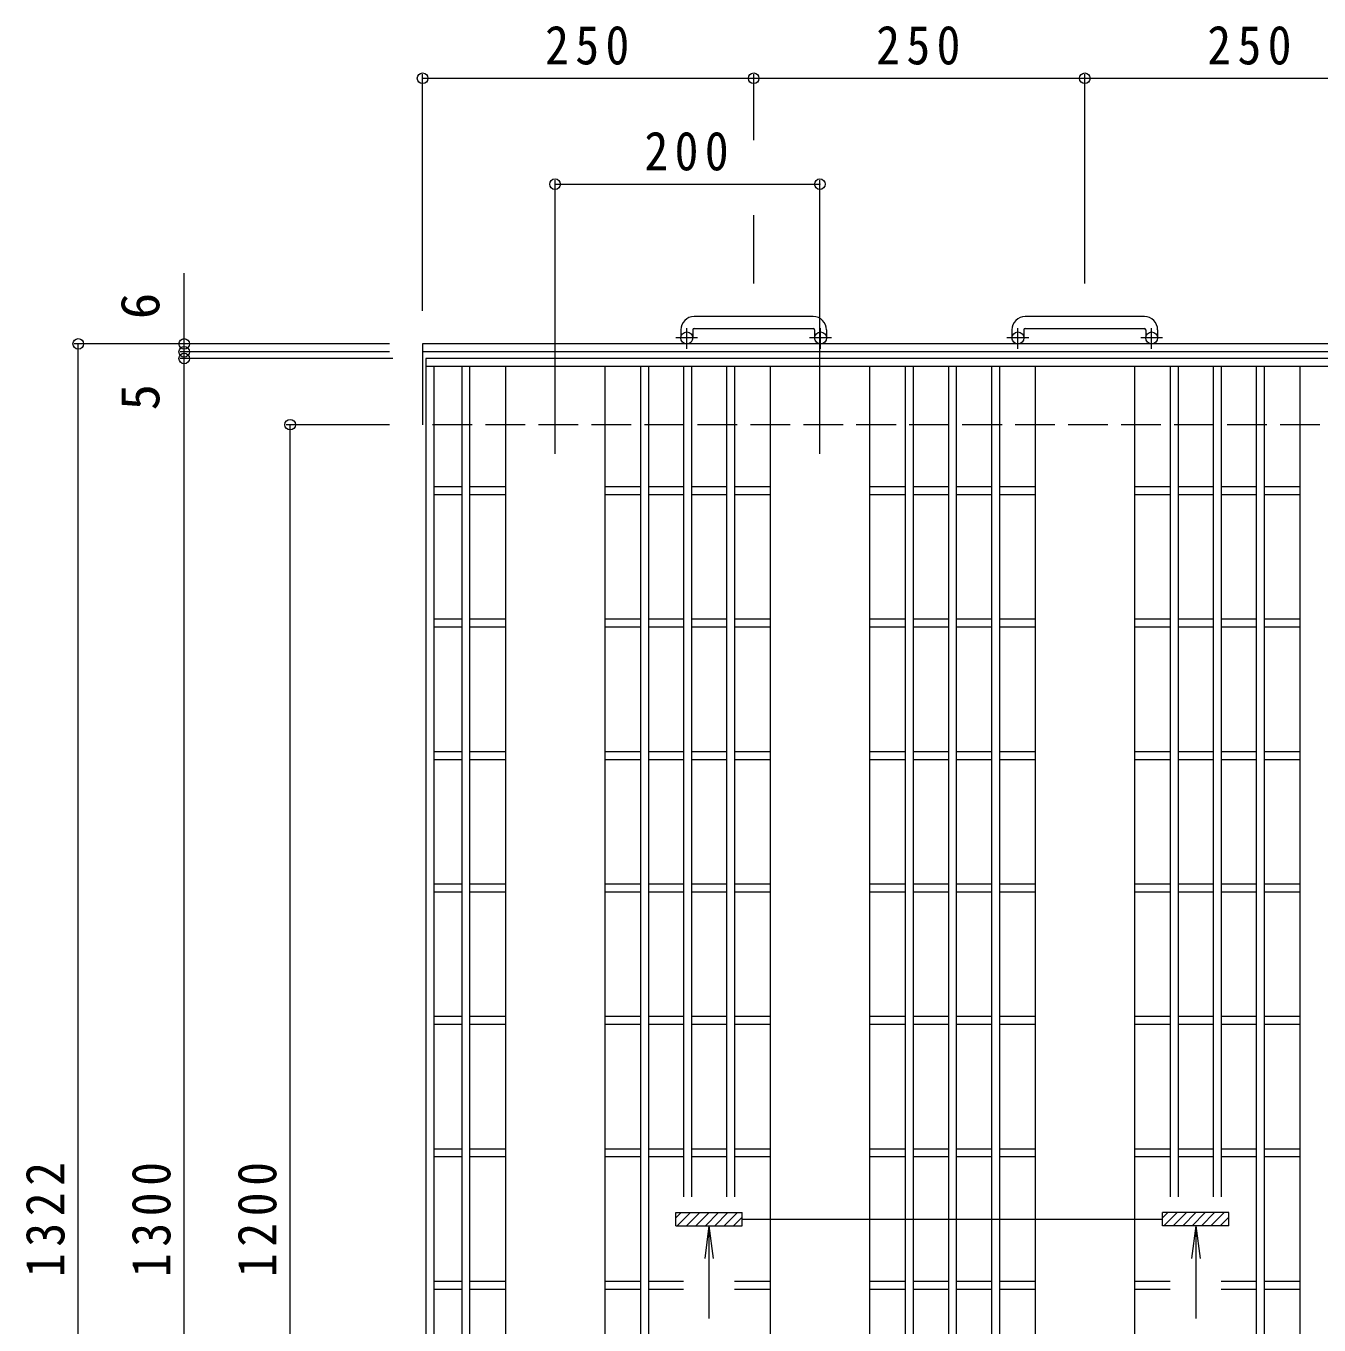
# Model space of a CAD drawing. Units: millimetres at full size, sheet at 1:10. Extents: x -1867 to 2123, y -1937 to 1840.
# Drawn here: x -1867 to -891, y 551 to 1532 of the extents above; entities that cross this region are included whole.
import ezdxf
from ezdxf.enums import TextEntityAlignment as Align

# ---------------------------------------------------------------- set-up
doc = ezdxf.new("R2010")
doc.units = ezdxf.units.MM
doc.header["$LTSCALE"] = 10
doc.header["$PDMODE"] = 32
doc.header["$PDSIZE"] = 8
doc.linetypes.add('CHAIN1', pattern=[8, 5, -1, 1, -1])
doc.linetypes.add('DASHED3', pattern=[4, 3, -1])
for name, color, linetype, lineweight in [('C-1', 2, 'Continuous', 9), ('C-2', 3, 'Continuous', 9), ('C-4', 7, 'Continuous', 9)]:
    doc.layers.add(name, color=color, linetype=linetype, lineweight=lineweight)
doc.styles.add('ＭＳ ゴシック', font='')
doc.styles.get('ＭＳ ゴシック').set_extended_font_data('MS Gothic')

msp = doc.modelspace()

# ---------------------------------------------------------------- linework, layer by layer
at = {"layer": 'C-1'}
for p, q in [((-1272.76, 1312.14), (-1362.76, 1312.14)), ((-1022.76, 1312.14), (-1112.76, 1312.14)), ((-1372.76, 1302.14), (-1372.76, 1296.04)), ((-1363.76, 1302.14), (-1363.76, 1296.04)), ((-1362.76, 1303.14), (-1272.76, 1303.14)), ((-1271.76, 1302.14), (-1271.76, 1296.04)), ((-1262.76, 1302.14), (-1262.76, 1296.04)), ((-1122.76, 1302.14), (-1122.76, 1296.04)), ((-1113.76, 1302.14), (-1113.76, 1296.04)), ((-1112.76, 1303.14), (-1022.76, 1303.14)), ((-1021.76, 1302.14), (-1021.76, 1296.04)), ((-1012.76, 1302.14), (-1012.76, 1296.04)), ((-1567.76, 1291.54), (-1567.76, 1230.54)), ((-167.76, 1291.54), (-1567.76, 1291.54)), ((-169.47, 1285.54), (-1567.76, 1285.54))]:
    msp.add_line(p, q, dxfattribs=at)
at = {"layer": 'C-1', "linetype": 'CHAIN1'}
for p, q in [((-1360.1, 1296.04), (-1376.51, 1296.04)), ((-1368.26, 1287.93), (-1368.26, 1303.53)), ((-1259.1, 1296.04), (-1275.51, 1296.04)), ((-1267.26, 1287.93), (-1267.26, 1303.53)), ((-1110.1, 1296.04), (-1126.51, 1296.04)), ((-1118.26, 1287.93), (-1118.26, 1303.53)), ((-1009.1, 1296.04), (-1025.51, 1296.04)), ((-1017.26, 1287.93), (-1017.26, 1303.53))]:
    msp.add_line(p, q, dxfattribs=at)
at = {"layer": 'C-1', "linetype": 'DASHED3'}
msp.add_line((-570.26, 1230.54), (-1567.76, 1230.54), dxfattribs=at)
at = {"layer": 'C-1'}
for centre in [(-1368.26, 1296.04), (-1267.26, 1296.04), (-1118.26, 1296.04), (-1017.26, 1296.04)]:
    msp.add_circle(centre, 4.5, dxfattribs=at)
for centre, radius, start, end in [((-1362.76, 1302.14), 10, 90, 180), ((-1272.76, 1302.14), 10, 0, 90), ((-1112.76, 1302.14), 10, 90, 180), ((-1022.76, 1302.14), 10, 0, 90), ((-1362.76, 1302.14), 1, 90, 180), ((-1272.76, 1302.14), 1, 0, 90), ((-1112.76, 1302.14), 1, 90, 180), ((-1022.76, 1302.14), 1, 0, 90)]:
    msp.add_arc(centre, radius, start, end, dxfattribs=at)
at = {"layer": 'C-2'}
for p, q in [((-1565.26, 1280.54), (-1565.26, -19.46)), ((-570.26, 1280.54), (-1565.26, 1280.54)), ((-570.26, 1274.54), (-1565.26, 1274.54)), ((-1559.26, 1274.54), (-1559.26, -13.46)), ((-1538.26, 1274.54), (-1538.26, -13.46)), ((-1532.26, 1274.54), (-1532.26, -13.46)), ((-1505.26, 1274.54), (-1505.26, -13.46)), ((-1430.26, 1274.54), (-1430.26, -13.46)), ((-1403.26, 1274.54), (-1403.26, -13.46)), ((-1397.26, 1274.54), (-1397.26, -13.46)), ((-1370.76, 1274.54), (-1370.76, 647.54)), ((-1364.76, 1274.54), (-1364.76, 647.54)), ((-1338.26, 1274.54), (-1338.26, 647.54)), ((-1332.26, 1274.54), (-1332.26, 647.54)), ((-1305.26, 1274.54), (-1305.26, -13.46)), ((-1230.26, 1274.54), (-1230.26, -13.46)), ((-1203.26, 1274.54), (-1203.26, -13.46)), ((-1197.26, 1274.54), (-1197.26, -13.46)), ((-1170.76, 1274.54), (-1170.76, -13.46)), ((-1164.76, 1274.54), (-1164.76, -13.46)), ((-1138.26, 1274.54), (-1138.26, -13.46)), ((-1132.26, 1274.54), (-1132.26, -13.46)), ((-1105.26, 1274.54), (-1105.26, -13.46)), ((-1030.26, 1274.54), (-1030.26, -13.46)), ((-1003.26, 1274.54), (-1003.26, 647.54)), ((-997.26, 1274.54), (-997.26, 647.54)), ((-970.76, 1274.54), (-970.76, 647.54)), ((-964.76, 1274.54), (-964.76, 647.54)), ((-938.26, 1274.54), (-938.26, -13.46)), ((-932.26, 1274.54), (-932.26, -13.46)), ((-905.26, 1274.54), (-905.26, -13.46)), ((-1538.26, 1183.54), (-1559.26, 1183.54)), ((-1538.26, 1177.54), (-1559.26, 1177.54)), ((-1505.26, 1183.54), (-1532.26, 1183.54)), ((-1505.26, 1177.54), (-1532.26, 1177.54)), ((-1403.26, 1183.54), (-1430.26, 1183.54)), ((-1403.26, 1177.54), (-1430.26, 1177.54)), ((-1370.76, 1183.54), (-1397.26, 1183.54)), ((-1370.76, 1177.54), (-1397.26, 1177.54)), ((-1338.26, 1183.54), (-1364.76, 1183.54)), ((-1338.26, 1177.54), (-1364.76, 1177.54)), ((-1305.26, 1183.54), (-1332.26, 1183.54)), ((-1305.26, 1177.54), (-1332.26, 1177.54)), ((-1203.26, 1183.54), (-1230.26, 1183.54)), ((-1203.26, 1177.54), (-1230.26, 1177.54)), ((-1170.76, 1183.54), (-1197.26, 1183.54)), ((-1170.76, 1177.54), (-1197.26, 1177.54)), ((-1138.26, 1183.54), (-1164.76, 1183.54)), ((-1138.26, 1177.54), (-1164.76, 1177.54)), ((-1105.26, 1183.54), (-1132.26, 1183.54)), ((-1105.26, 1177.54), (-1132.26, 1177.54)), ((-1003.26, 1183.54), (-1030.26, 1183.54)), ((-1003.26, 1177.54), (-1030.26, 1177.54)), ((-970.76, 1183.54), (-997.26, 1183.54)), ((-970.76, 1177.54), (-997.26, 1177.54)), ((-938.26, 1183.54), (-964.76, 1183.54)), ((-938.26, 1177.54), (-964.76, 1177.54)), ((-905.26, 1183.54), (-932.26, 1183.54)), ((-905.26, 1177.54), (-932.26, 1177.54)), ((-1538.26, 1083.54), (-1559.26, 1083.54)), ((-1505.26, 1083.54), (-1532.26, 1083.54)), ((-1403.26, 1083.54), (-1430.26, 1083.54)), ((-1370.76, 1083.54), (-1397.26, 1083.54)), ((-1338.26, 1083.54), (-1364.76, 1083.54)), ((-1305.26, 1083.54), (-1332.26, 1083.54)), ((-1203.26, 1083.54), (-1230.26, 1083.54)), ((-1170.76, 1083.54), (-1197.26, 1083.54)), ((-1138.26, 1083.54), (-1164.76, 1083.54)), ((-1105.26, 1083.54), (-1132.26, 1083.54)), ((-1003.26, 1083.54), (-1030.26, 1083.54)), ((-970.76, 1083.54), (-997.26, 1083.54)), ((-938.26, 1083.54), (-964.76, 1083.54)), ((-905.26, 1083.54), (-932.26, 1083.54)), ((-1538.26, 1077.54), (-1559.26, 1077.54)), ((-1505.26, 1077.54), (-1532.26, 1077.54)), ((-1403.26, 1077.54), (-1430.26, 1077.54)), ((-1370.76, 1077.54), (-1397.26, 1077.54)), ((-1338.26, 1077.54), (-1364.76, 1077.54)), ((-1305.26, 1077.54), (-1332.26, 1077.54)), ((-1203.26, 1077.54), (-1230.26, 1077.54)), ((-1170.76, 1077.54), (-1197.26, 1077.54)), ((-1138.26, 1077.54), (-1164.76, 1077.54)), ((-1105.26, 1077.54), (-1132.26, 1077.54)), ((-1003.26, 1077.54), (-1030.26, 1077.54)), ((-970.76, 1077.54), (-997.26, 1077.54)), ((-938.26, 1077.54), (-964.76, 1077.54)), ((-905.26, 1077.54), (-932.26, 1077.54)), ((-1538.26, 983.54), (-1559.26, 983.54)), ((-1505.26, 983.54), (-1532.26, 983.54)), ((-1403.26, 983.54), (-1430.26, 983.54)), ((-1370.76, 983.54), (-1397.26, 983.54)), ((-1338.26, 983.54), (-1364.76, 983.54)), ((-1305.26, 983.54), (-1332.26, 983.54)), ((-1203.26, 983.54), (-1230.26, 983.54)), ((-1170.76, 983.54), (-1197.26, 983.54)), ((-1138.26, 983.54), (-1164.76, 983.54)), ((-1105.26, 983.54), (-1132.26, 983.54)), ((-1003.26, 983.54), (-1030.26, 983.54)), ((-970.76, 983.54), (-997.26, 983.54)), ((-938.26, 983.54), (-964.76, 983.54)), ((-905.26, 983.54), (-932.26, 983.54)), ((-1538.26, 977.54), (-1559.26, 977.54)), ((-1505.26, 977.54), (-1532.26, 977.54)), ((-1403.26, 977.54), (-1430.26, 977.54)), ((-1370.76, 977.54), (-1397.26, 977.54)), ((-1338.26, 977.54), (-1364.76, 977.54)), ((-1305.26, 977.54), (-1332.26, 977.54)), ((-1203.26, 977.54), (-1230.26, 977.54)), ((-1170.76, 977.54), (-1197.26, 977.54)), ((-1138.26, 977.54), (-1164.76, 977.54)), ((-1105.26, 977.54), (-1132.26, 977.54)), ((-1003.26, 977.54), (-1030.26, 977.54)), ((-970.76, 977.54), (-997.26, 977.54)), ((-938.26, 977.54), (-964.76, 977.54)), ((-905.26, 977.54), (-932.26, 977.54)), ((-1538.26, 883.54), (-1559.26, 883.54)), ((-1505.26, 883.54), (-1532.26, 883.54)), ((-1403.26, 883.54), (-1430.26, 883.54)), ((-1370.76, 883.54), (-1397.26, 883.54)), ((-1338.26, 883.54), (-1364.76, 883.54)), ((-1305.26, 883.54), (-1332.26, 883.54)), ((-1203.26, 883.54), (-1230.26, 883.54)), ((-1170.76, 883.54), (-1197.26, 883.54)), ((-1138.26, 883.54), (-1164.76, 883.54)), ((-1105.26, 883.54), (-1132.26, 883.54)), ((-1003.26, 883.54), (-1030.26, 883.54)), ((-970.76, 883.54), (-997.26, 883.54)), ((-938.26, 883.54), (-964.76, 883.54)), ((-905.26, 883.54), (-932.26, 883.54)), ((-1538.26, 877.54), (-1559.26, 877.54)), ((-1505.26, 877.54), (-1532.26, 877.54)), ((-1403.26, 877.54), (-1430.26, 877.54)), ((-1370.76, 877.54), (-1397.26, 877.54)), ((-1338.26, 877.54), (-1364.76, 877.54)), ((-1305.26, 877.54), (-1332.26, 877.54)), ((-1203.26, 877.54), (-1230.26, 877.54)), ((-1170.76, 877.54), (-1197.26, 877.54)), ((-1138.26, 877.54), (-1164.76, 877.54)), ((-1105.26, 877.54), (-1132.26, 877.54)), ((-1003.26, 877.54), (-1030.26, 877.54)), ((-970.76, 877.54), (-997.26, 877.54)), ((-938.26, 877.54), (-964.76, 877.54)), ((-905.26, 877.54), (-932.26, 877.54)), ((-1538.26, 783.54), (-1559.26, 783.54)), ((-1538.26, 777.54), (-1559.26, 777.54)), ((-1505.26, 783.54), (-1532.26, 783.54)), ((-1505.26, 777.54), (-1532.26, 777.54)), ((-1403.26, 783.54), (-1430.26, 783.54)), ((-1403.26, 777.54), (-1430.26, 777.54)), ((-1370.76, 783.54), (-1397.26, 783.54)), ((-1370.76, 777.54), (-1397.26, 777.54)), ((-1338.26, 783.54), (-1364.76, 783.54)), ((-1338.26, 777.54), (-1364.76, 777.54)), ((-1305.26, 783.54), (-1332.26, 783.54)), ((-1305.26, 777.54), (-1332.26, 777.54)), ((-1203.26, 783.54), (-1230.26, 783.54)), ((-1203.26, 777.54), (-1230.26, 777.54)), ((-1170.76, 783.54), (-1197.26, 783.54)), ((-1170.76, 777.54), (-1197.26, 777.54)), ((-1138.26, 783.54), (-1164.76, 783.54)), ((-1138.26, 777.54), (-1164.76, 777.54)), ((-1105.26, 783.54), (-1132.26, 783.54)), ((-1105.26, 777.54), (-1132.26, 777.54)), ((-1003.26, 783.54), (-1030.26, 783.54)), ((-1003.26, 777.54), (-1030.26, 777.54)), ((-970.76, 783.54), (-997.26, 783.54)), ((-970.76, 777.54), (-997.26, 777.54)), ((-938.26, 783.54), (-964.76, 783.54)), ((-938.26, 777.54), (-964.76, 777.54)), ((-905.26, 783.54), (-932.26, 783.54)), ((-905.26, 777.54), (-932.26, 777.54)), ((-1538.26, 683.54), (-1559.26, 683.54)), ((-1538.26, 677.54), (-1559.26, 677.54)), ((-1505.26, 683.54), (-1532.26, 683.54)), ((-1505.26, 677.54), (-1532.26, 677.54)), ((-1403.26, 683.54), (-1430.26, 683.54)), ((-1403.26, 677.54), (-1430.26, 677.54)), ((-1370.76, 683.54), (-1397.26, 683.54)), ((-1370.76, 677.54), (-1397.26, 677.54)), ((-1338.26, 683.54), (-1364.76, 683.54)), ((-1338.26, 677.54), (-1364.76, 677.54)), ((-1305.26, 683.54), (-1332.26, 683.54)), ((-1305.26, 677.54), (-1332.26, 677.54)), ((-1203.26, 683.54), (-1230.26, 683.54)), ((-1203.26, 677.54), (-1230.26, 677.54)), ((-1170.76, 683.54), (-1197.26, 683.54)), ((-1170.76, 677.54), (-1197.26, 677.54)), ((-1138.26, 683.54), (-1164.76, 683.54)), ((-1138.26, 677.54), (-1164.76, 677.54)), ((-1105.26, 683.54), (-1132.26, 683.54)), ((-1105.26, 677.54), (-1132.26, 677.54)), ((-1003.26, 683.54), (-1030.26, 683.54)), ((-1003.26, 677.54), (-1030.26, 677.54)), ((-970.76, 683.54), (-997.26, 683.54)), ((-970.76, 677.54), (-997.26, 677.54)), ((-938.26, 683.54), (-964.76, 683.54)), ((-938.26, 677.54), (-964.76, 677.54)), ((-905.26, 683.54), (-932.26, 683.54)), ((-905.26, 677.54), (-932.26, 677.54)), ((-1538.26, 583.54), (-1559.26, 583.54)), ((-1505.26, 583.54), (-1532.26, 583.54)), ((-1403.26, 583.54), (-1430.26, 583.54)), ((-1370.76, 583.54), (-1397.26, 583.54)), ((-1305.26, 583.54), (-1332.26, 583.54)), ((-1203.26, 583.54), (-1230.26, 583.54)), ((-1170.76, 583.54), (-1197.26, 583.54)), ((-1138.26, 583.54), (-1164.76, 583.54)), ((-1105.26, 583.54), (-1132.26, 583.54)), ((-1003.26, 583.54), (-1030.26, 583.54)), ((-938.26, 583.54), (-964.76, 583.54)), ((-905.26, 583.54), (-932.26, 583.54)), ((-1538.26, 577.54), (-1559.26, 577.54)), ((-1505.26, 577.54), (-1532.26, 577.54)), ((-1403.26, 577.54), (-1430.26, 577.54)), ((-1370.76, 577.54), (-1397.26, 577.54)), ((-1305.26, 577.54), (-1332.26, 577.54)), ((-1203.26, 577.54), (-1230.26, 577.54)), ((-1170.76, 577.54), (-1197.26, 577.54)), ((-1138.26, 577.54), (-1164.76, 577.54)), ((-1105.26, 577.54), (-1132.26, 577.54)), ((-1003.26, 577.54), (-1030.26, 577.54)), ((-938.26, 577.54), (-964.76, 577.54)), ((-905.26, 577.54), (-932.26, 577.54))]:
    msp.add_line(p, q, dxfattribs=at)
at = {"layer": 'C-4'}
for p, q in [((-1567.76, 1316.54), (-1567.76, 1495.14)), ((-1567.76, 1492.14), (-1317.76, 1492.14)), ((-1317.76, 1445.29), (-1317.76, 1495.14)), ((-1317.76, 1492.14), (-817.76, 1492.14)), ((-1067.76, 1337.14), (-1067.76, 1495.14)), ((-1467.76, 1208.54), (-1467.76, 1415.14)), ((-1267.76, 1208.54), (-1267.76, 1415.14)), ((-1467.76, 1412.14), (-1267.76, 1412.14)), ((-1317.76, 1337.14), (-1317.76, 1388.87)), ((-1747.76, -91.96), (-1747.76, 1344.89)), ((-1592.76, 1291.54), (-1830.76, 1291.54)), ((-1827.76, -30.46), (-1827.76, 1291.54)), ((-1592.76, 1285.54), (-1750.76, 1285.54)), ((-1590.26, 1280.54), (-1750.76, 1280.54)), ((-1592.76, 1230.54), (-1670.76, 1230.54)), ((-1667.76, 30.54), (-1667.76, 1230.54)), ((-1376.51, 635.54), (-1326.51, 635.54)), ((-1376.51, 625.54), (-1376.51, 635.54)), ((-1376.51, 631.57), (-1372.54, 635.54)), ((-1375.47, 625.54), (-1365.47, 635.54)), ((-1368.4, 625.54), (-1358.4, 635.54)), ((-1361.33, 625.54), (-1351.32, 635.54)), ((-1354.25, 625.54), (-1344.25, 635.54)), ((-1347.18, 625.54), (-1337.18, 635.54)), ((-1340.11, 625.54), (-1330.11, 635.54)), ((-1333.04, 625.54), (-1326.51, 632.07)), ((-1326.51, 625.54), (-1326.51, 635.54)), ((-1326.51, 630.54), (-1009.01, 630.54)), ((-959.01, 635.54), (-1009.01, 635.54)), ((-1009.01, 625.54), (-1009.01, 635.54)), ((-1009.01, 631.57), (-1005.04, 635.54)), ((-1007.97, 625.54), (-997.97, 635.54)), ((-1000.9, 625.54), (-990.9, 635.54)), ((-993.83, 625.54), (-983.83, 635.54)), ((-986.75, 625.54), (-976.75, 635.54)), ((-979.68, 625.54), (-969.68, 635.54)), ((-972.61, 625.54), (-962.61, 635.54)), ((-965.54, 625.54), (-959.01, 632.07)), ((-959.01, 625.54), (-959.01, 635.54)), ((-1376.51, 625.54), (-1326.51, 625.54)), ((-1351.51, 625.54), (-1354.77, 600.76)), ((-1351.51, 625.54), (-1348.25, 600.76)), ((-1351.51, 625.54), (-1351.51, 555.54)), ((-959.01, 625.54), (-1009.01, 625.54)), ((-984.01, 625.54), (-987.28, 600.76)), ((-984.01, 625.54), (-980.75, 600.76)), ((-984.01, 625.54), (-984.01, 555.54))]:
    msp.add_line(p, q, dxfattribs=at)
for p in [(-1567.76, 1492.14), (-1317.76, 1492.14), (-1067.76, 1492.14), (-1467.76, 1412.14), (-1267.76, 1412.14), (-1827.76, 1291.54), (-1747.76, 1291.54), (-1747.76, 1285.54), (-1747.76, 1280.54), (-1667.76, 1230.54)]:
    msp.add_point(p, dxfattribs=at)

# ---------------------------------------------------------------- texts
at = {"layer": 'C-4', "color": 2, "style": 'ＭＳ ゴシック'}
for s, p in [('6', (-1757.76, 1310.19)), ('5', (-1757.76, 1241.29))]:
    msp.add_text(s, height=29.33, rotation=90, dxfattribs=at).set_placement(p, align=Align.BOTTOM_LEFT)
at = {"layer": 'C-4', "color": 2, "char_height": 29.33, "attachment_point": 7, "style": 'ＭＳ ゴシック'}
for s, insert in [('\\T1.27;\\W0.9;250', (-1475.26, 1502.14)), ('\\T1.27;\\W0.9;250', (-1225.26, 1502.14)), ('\\T1.27;\\W0.9;250', (-975.26, 1502.14)), ('\\T1.27;\\W0.9;200', (-1400.26, 1422.14))]:
    msp.add_mtext(s, dxfattribs=dict(at, insert=insert))
at = {"layer": 'C-4', "color": 2, "char_height": 29.33, "attachment_point": 7, "rotation": 90, "style": 'ＭＳ ゴシック'}
for s, insert in [('\\T1.28;\\W0.9;1322', (-1837.76, 586.79)), ('\\T1.28;\\W0.9;1300', (-1757.76, 586.79)), ('\\T1.28;\\W0.9;1200', (-1677.76, 586.79))]:
    msp.add_mtext(s, dxfattribs=dict(at, insert=insert))

doc.saveas('drawing.dxf')
